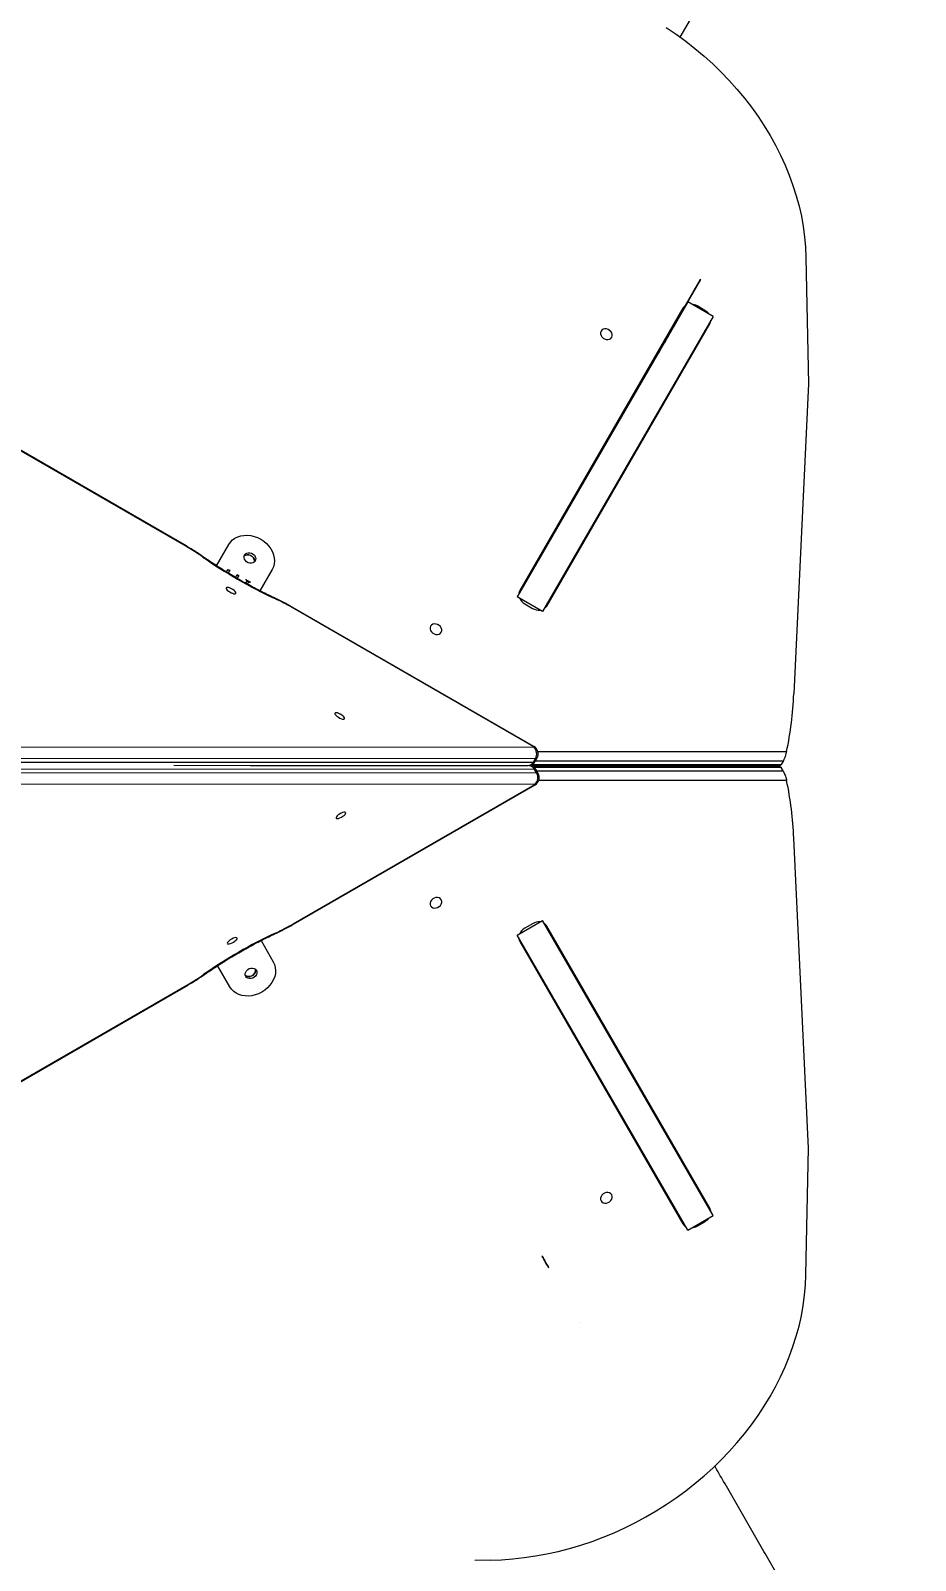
# Model space of a CAD drawing. Header units: millimetres. Extents: x -10881 to 8954, y -8695 to 5624.
# Drawn here: x 2081 to 2717, y -2028 to -927 of the extents above; entities that cross this region are included whole.
import ezdxf

# ---------------------------------------------------------------- set-up
doc = ezdxf.new("R2010")
doc.units = ezdxf.units.MM
for name, color, linetype in [('DIKOM_ОБЪЕКТ', 7, 'Continuous'), ('DIKOM_РАЗМЕР_ЗОНА', 7, 'Continuous'), ('DIKOM_РАЗМЕР_ОБЪЕКТА', 7, 'Continuous')]:
    doc.layers.add(name, color=color, linetype=linetype)
doc.styles.add('style1', font='arial.ttf', dxfattribs={"width": 0.8})
doc.dimstyles.new('1-50', dxfattribs={"dimtxt": 300, "dimasz": 200, "dimexe": 100, "dimexo": 0, "dimgap": 100, "dimtad": 1, "dimtxsty": 'style1', "dimcen": 200, "dimclrd": 7, "dimclre": 7, "dimclrt": 7, "dimadec": 1, "dimazin": 2, "dimtfac": 1, "dimtmove": 0, "dimatfit": 2, "dimfxl": 0, "dimlwd": 25, "dimlwe": 18, "dimarcsym": 0})

# ---------------------------------------------------------------- blocks, each defined once
blk = doc.blocks.new('*D10')
at = {"layer": 'Defpoints', "color": 0, "transparency": 16777216}
for p in [(-7152.7, 2730.8), (7385.2, 911.3), (7385.2, -7693.8)]:
    blk.add_point(p, dxfattribs=at)
at = {"layer": 'DIKOM_РАЗМЕР_ОБЪЕКТА', "color": 7, "lineweight": 18, "transparency": 16777216}
for p, q in [((-7152.7, 2730.8), (-7152.7, -7793.8)), ((7385.2, 911.3), (7385.2, -7793.8))]:
    blk.add_line(p, q, dxfattribs=at)
at = {"layer": 'DIKOM_РАЗМЕР_ОБЪЕКТА', "color": 7, "lineweight": 25, "transparency": 16777216}
blk.add_line((-6952.7, -7693.8), (7185.2, -7693.8), dxfattribs=at)
at = {"layer": 'DIKOM_РАЗМЕР_ОБЪЕКТА', "color": 7, "transparency": 16777216}
for points in [[(-6952.7, -7660.4), (-6952.7, -7727.1), (-7152.7, -7693.8)], [(7185.2, -7660.4), (7185.2, -7727.1), (7385.2, -7693.8)]]:
    blk.add_solid(points, dxfattribs=at)
at = {"layer": 'DIKOM_РАЗМЕР_ОБЪЕКТА', "color": 7, "transparency": 16777216, "insert": (116.2, -7440.6), "char_height": 300, "attachment_point": 5, "style": 'style1'}
blk.add_mtext('14500', dxfattribs=at)
blk = doc.blocks.new('*D12')
at = {"layer": 'Defpoints', "color": 0, "transparency": 16777216}
for p in [(-9113.3, 3014), (8954.2, 2756.5), (8954.2, -8594.5)]:
    blk.add_point(p, dxfattribs=at)
at = {"layer": 'DIKOM_РАЗМЕР_ЗОНА', "color": 7, "lineweight": 18, "transparency": 16777216}
for p, q in [((-9113.3, 3014), (-9113.3, -8694.5)), ((8954.2, 2756.5), (8954.2, -8694.5))]:
    blk.add_line(p, q, dxfattribs=at)
at = {"layer": 'DIKOM_РАЗМЕР_ЗОНА', "color": 7, "lineweight": 25, "transparency": 16777216}
blk.add_line((-8913.3, -8594.5), (8754.2, -8594.5), dxfattribs=at)
at = {"layer": 'DIKOM_РАЗМЕР_ЗОНА', "color": 7, "transparency": 16777216}
for points in [[(-8913.3, -8561.2), (-8913.3, -8627.8), (-9113.3, -8594.5)], [(8754.2, -8561.2), (8754.2, -8627.8), (8954.2, -8594.5)]]:
    blk.add_solid(points, dxfattribs=at)
at = {"layer": 'DIKOM_РАЗМЕР_ЗОНА', "color": 7, "transparency": 16777216, "insert": (-79.6, -8341.3), "char_height": 300, "attachment_point": 5, "style": 'style1'}
blk.add_mtext('18000', dxfattribs=at)

msp = doc.modelspace()

# ---------------------------------------------------------------- linework, layer by layer
at = {"layer": 'DIKOM_ОБЪЕКТ', "color": 7, "linetype": 'Continuous', "lineweight": 15}
for p, q in [((2548.246, -931.804), (2754.497, -574.548)), ((2192.867, -1298.133), (1801.6, -1072.235)), ((2193.029, -1297.851), (1801.762, -1071.954)), ((2638.715, -1090.292), (2640.494, -1181.36)), ((2512.987, -1192.699), (2562.987, -1106.097)), ((2513.082, -1192.901), (2563.082, -1106.298)), ((2562.944, -1106.55), (2563.082, -1106.298)), ((2562.982, -1106.363), (2562.987, -1106.097)), ((2562.984, -1106.244), (2562.984, -1106.245)), ((2553.728, -1122.277), (2431.178, -1334.54)), ((2571.914, -1132.777), (2553.728, -1122.277)), ((2550.262, -1126.88), (2433.023, -1329.945)), ((2571.914, -1132.777), (2449.364, -1345.04)), ((2560.458, -1125.219), (2560.05, -1125.927)), ((2566.001, -1128.419), (2560.458, -1125.219)), ((2565.593, -1129.127), (2566.001, -1128.419)), ((2452.422, -1341.145), (2569.661, -1138.08)), ((2515.414, -1188.639), (2514.808, -1188.289)), ((2640.494, -1181.36), (2629.992, -1404.379)), ((2512.984, -1192.842), (2512.987, -1192.699)), ((2512.986, -1192.838), (2512.989, -1192.839)), ((2512.988, -1193.071), (2513.082, -1192.901)), ((2512.988, -1193.066), (2512.988, -1193.065)), ((2503.358, -1208.12), (2503.964, -1208.47)), ((2505.005, -1205.268), (2505.611, -1205.618)), ((2527.945, -1210.333), (2527.946, -1208.933)), ((2527.985, -1208.865), (2527.985, -1210.264)), ((2527.991, -1210.255), (2527.991, -1208.855)), ((2528.103, -1210.06), (2528.103, -1208.66)), ((2512.944, -1236.316), (2512.944, -1234.916)), ((2193.029, -1297.851), (2192.867, -1298.133)), ((2214.909, -1312.159), (2223.738, -1296.866)), ((2221.027, -1315.94), (2222.23, -1316.634)), ((2222.23, -1316.634), (2223.31, -1314.763)), ((2223.166, -1315.012), (2224.249, -1315.637)), ((2223.169, -1317.508), (2223.312, -1317.259)), ((2223.31, -1314.763), (2224.392, -1315.388)), ((2224.392, -1315.388), (2223.312, -1317.259)), ((2223.312, -1317.259), (2226.68, -1319.204)), ((2226.68, -1319.204), (2226.558, -1319.415)), ((2227.392, -1319.915), (2227.522, -1319.69)), ((2227.522, -1319.69), (2228.725, -1320.384)), ((2228.581, -1320.633), (2228.725, -1320.384)), ((2228.725, -1320.384), (2229.805, -1318.513)), ((2229.661, -1318.762), (2230.744, -1319.387)), ((2229.805, -1318.513), (2230.888, -1319.138)), ((2230.888, -1319.138), (2229.807, -1321.009)), ((2254.915, -1314.866), (2246.086, -1330.158)), ((2440.704, -1318.039), (2440.098, -1317.689)), ((2229.664, -1321.258), (2229.807, -1321.009)), ((2229.807, -1321.009), (2233.175, -1322.954)), ((2233.175, -1322.954), (2233.042, -1323.184)), ((2235.946, -1322.321), (2236.06, -1322.125)), ((2235.959, -1324.798), (2236.403, -1324.029)), ((2236.06, -1322.125), (2239.307, -1324)), ((2236.465, -1322.69), (2238.528, -1323.882)), ((2237.486, -1324.654), (2237.053, -1325.404)), ((2239.307, -1324), (2239.194, -1324.196)), ((2269.416, -1341.954), (2269.254, -1342.235)), ((2443.017, -1442.557), (2269.254, -1342.235)), ((2443.18, -1442.276), (2269.416, -1341.954)), ((2449.364, -1345.04), (2431.178, -1334.54)), ((2436.683, -1339.605), (2442.225, -1342.805)), ((1873.332, -1442.764), (2443.017, -1442.557)), ((2444.233, -1450.914), (1874.548, -1451.12)), ((2442.814, -1453.371), (2444.233, -1450.914)), ((2443.18, -1442.276), (2443.017, -1442.557)), ((2443.957, -1452.93), (2445.376, -1450.472)), ((2622.365, -1452.677), (2444.103, -1452.677)), ((2445.956, -1445.848), (2624.788, -1445.848)), ((2622.365, -1452.677), (2620.924, -1455.174)), ((1873.129, -1453.578), (2442.814, -1453.371)), ((2443.654, -1458.633), (1873.969, -1458.426)), ((1875.388, -1460.883), (2445.073, -1461.09)), ((2439.603, -1456.074), (2184.264, -1455.982)), ((2239.627, -1456.002), (2438.763, -1455.93)), ((2439.785, -1455.842), (2620.358, -1455.842)), ((2441.677, -1455.174), (2620.924, -1455.174)), ((2620.347, -1456.647), (2442.16, -1456.647)), ((2620.924, -1457.315), (2443.255, -1457.315)), ((2445.073, -1461.09), (2443.654, -1458.633)), ((2446.216, -1461.532), (2444.797, -1459.074)), ((2445.223, -1459.812), (2622.365, -1459.812)), ((2485.16, -1456.647), (2485.16, -1455.842)), ((2512.943, -1455.842), (2512.943, -1456.647)), ((2527.943, -1455.842), (2527.943, -1456.647)), ((2527.987, -1456.647), (2527.987, -1455.842)), ((2527.989, -1456.647), (2527.989, -1455.842)), ((2528.105, -1455.842), (2528.105, -1456.647)), ((2622.365, -1459.812), (2620.924, -1457.315)), ((2443.857, -1469.446), (1874.172, -1469.24)), ((2270.094, -1569.769), (2443.857, -1469.446)), ((2270.256, -1570.05), (2444.02, -1469.728)), ((2443.857, -1469.446), (2444.02, -1469.728)), ((2624.788, -1466.641), (2446.637, -1466.641)), ((2640.494, -1731.129), (2629.992, -1508.11)), ((2270.094, -1569.769), (2270.256, -1570.05)), ((2431.178, -1577.949), (2449.364, -1567.449)), ((2442.225, -1569.684), (2436.683, -1572.884)), ((2571.915, -1779.712), (2449.364, -1567.449)), ((2569.661, -1774.409), (2452.422, -1571.344)), ((2246.926, -1581.845), (2255.755, -1597.138)), ((2553.728, -1790.212), (2431.178, -1577.949)), ((2433.023, -1582.544), (2550.262, -1785.609)), ((2440.098, -1594.799), (2440.704, -1594.449)), ((2224.578, -1615.138), (2215.749, -1599.846)), ((1802.44, -1839.769), (2193.707, -1613.871)), ((1802.602, -1840.05), (2193.869, -1614.152)), ((2193.869, -1614.152), (2193.707, -1613.871)), ((2512.944, -1677.572), (2512.944, -1676.172)), ((2503.964, -1704.018), (2503.358, -1704.368)), ((2527.946, -1703.556), (2527.946, -1702.155)), ((2527.985, -1702.224), (2527.985, -1703.624)), ((2527.991, -1703.634), (2527.991, -1702.234)), ((2528.103, -1703.828), (2528.103, -1702.429)), ((2505.611, -1706.871), (2505.005, -1707.221)), ((2514.808, -1724.2), (2515.414, -1723.85)), ((2638.715, -1822.197), (2640.494, -1731.129)), ((2547.623, -1779.918), (2530.37, -1750.036)), ((2553.728, -1790.212), (2571.915, -1779.712)), ((2560.05, -1786.562), (2560.458, -1787.27)), ((2560.458, -1787.27), (2566.001, -1784.07)), ((2566.001, -1784.07), (2565.593, -1783.362)), ((2476.386, -1856.445), (2476.384, -1856.356))]:
    msp.add_line(p, q, dxfattribs=at)
at = {"layer": 'DIKOM_ОБЪЕКТ', "color": 7, "linetype": 'Continuous', "lineweight": 15, "flags": 128}
for points in [[(2538.321, -924.947), (2545.382, -929.752), (2552.264, -934.788), (2558.955, -940.046), (2565.443, -945.518), (2571.718, -951.193), (2577.767, -957.062), (2583.58, -963.115), (2589.148, -969.341), (2594.461, -975.728), (2599.509, -982.267), (2604.284, -988.946), (2608.777, -995.753), (2612.98, -1002.676), (2616.887, -1009.703), (2620.49, -1016.822), (2623.783, -1024.021), (2626.761, -1031.286), (2629.417, -1038.606), (2631.749, -1045.968), (2633.75, -1053.358), (2635.419, -1060.765), (2636.752, -1068.174), (2637.747, -1075.574), (2638.402, -1082.951), (2638.715, -1090.292)], [(2499.049, -1147.783), (2499.401, -1146.817), (2499.416, -1145.751), (2499.092, -1144.671), (2498.457, -1143.665), (2497.56, -1142.815), (2496.476, -1142.189), (2495.291, -1141.837), (2494.102, -1141.79), (2493.005, -1142.049), (2492.089, -1142.595), (2491.428, -1143.383), (2491.076, -1144.349), (2491.061, -1145.415), (2491.385, -1146.495), (2492.021, -1147.501), (2492.917, -1148.352), (2494.002, -1148.978), (2495.187, -1149.329), (2496.376, -1149.377), (2497.473, -1149.117), (2498.388, -1148.571), (2499.049, -1147.783)], [(2544.745, -1138.067), (2544.652, -1138.227), (2544.379, -1138.701), (2543.931, -1139.477), (2543.321, -1140.533), (2542.566, -1141.841), (2541.686, -1143.365), (2540.705, -1145.063), (2539.651, -1146.89), (2538.551, -1148.794), (2537.437, -1150.725), (2536.337, -1152.63), (2535.283, -1154.456), (2534.302, -1156.154), (2533.423, -1157.678), (2532.668, -1158.985), (2532.058, -1160.041), (2531.61, -1160.817), (2531.337, -1161.29), (2531.245, -1161.45), (2531.337, -1161.29), (2531.611, -1160.816), (2532.059, -1160.04), (2532.669, -1158.983), (2533.424, -1157.676), (2534.304, -1156.152), (2535.284, -1154.453), (2536.339, -1152.627), (2537.438, -1150.722), (2538.553, -1148.791), (2539.653, -1146.887), (2540.707, -1145.061), (2541.687, -1143.363), (2542.567, -1141.839), (2543.322, -1140.531), (2543.932, -1139.475), (2544.379, -1138.7), (2544.653, -1138.226), (2544.745, -1138.067)], [(2540.579, -1145.275), (2540.486, -1145.436), (2540.215, -1145.906), (2539.785, -1146.65), (2539.229, -1147.614), (2538.587, -1148.725), (2537.908, -1149.901), (2537.241, -1151.056), (2536.637, -1152.103), (2536.14, -1152.964), (2535.786, -1153.577), (2535.602, -1153.895), (2535.602, -1153.895), (2535.786, -1153.577), (2536.14, -1152.964), (2536.638, -1152.102), (2537.242, -1151.055), (2537.909, -1149.9), (2538.588, -1148.724), (2539.229, -1147.613), (2539.786, -1146.649), (2540.215, -1145.905), (2540.486, -1145.435), (2540.579, -1145.275)], [(2509.952, -1241.499), (2509.952, -1240.357), (2509.952, -1240.099)], [(2223.738, -1296.866), (2224.946, -1295.141), (2226.445, -1293.635), (2228.208, -1292.378), (2230.196, -1291.395), (2232.37, -1290.707), (2234.686, -1290.328), (2237.097, -1290.265), (2239.553, -1290.52), (2242.004, -1291.086), (2244.401, -1291.954), (2246.694, -1293.105), (2248.838, -1294.516), (2250.787, -1296.158), (2252.504, -1297.997), (2253.952, -1299.997), (2255.103, -1302.116), (2255.932, -1304.311), (2256.424, -1306.538), (2256.567, -1308.751), (2256.359, -1310.906), (2255.805, -1312.958), (2254.915, -1314.866)], [(2205.658, -1305.907), (2205.441, -1305.831), (2205.041, -1305.898)], [(2242.728, -1308.774), (2242.066, -1309.564), (2241.15, -1310.112), (2240.052, -1310.372), (2238.862, -1310.326), (2237.677, -1309.975), (2236.593, -1309.349), (2235.696, -1308.498), (2235.061, -1307.491), (2234.738, -1306.41), (2234.754, -1305.342), (2235.107, -1304.374), (2235.769, -1303.585), (2236.686, -1303.037), (2237.783, -1302.776), (2238.973, -1302.823), (2240.158, -1303.174), (2241.242, -1303.8), (2242.139, -1304.651), (2242.774, -1305.658), (2243.097, -1306.739), (2243.081, -1307.807), (2242.728, -1308.774)], [(2242.161, -1309.48), (2242.186, -1309.356), (2242.201, -1308.29), (2241.878, -1307.21), (2241.242, -1306.204), (2240.345, -1305.354), (2239.261, -1304.728), (2238.076, -1304.376), (2236.887, -1304.329), (2235.79, -1304.588), (2234.874, -1305.134), (2234.779, -1305.218)], [(2234.787, -1305.184), (2234.907, -1305.077), (2235.824, -1304.53), (2236.922, -1304.269), (2238.111, -1304.316), (2239.296, -1304.666), (2240.381, -1305.292), (2241.277, -1306.143), (2241.912, -1307.15), (2242.235, -1308.231), (2242.22, -1309.299), (2242.187, -1309.457)], [(2221.915, -1328.024), (2221.878, -1328.444), (2222.151, -1329.005), (2222.712, -1329.656), (2223.509, -1330.34), (2224.473, -1330.996), (2225.517, -1331.565), (2226.549, -1331.997), (2227.477, -1332.255), (2228.219, -1332.313), (2228.708, -1332.169), (2228.901, -1331.834), (2228.782, -1331.338), (2228.36, -1330.725), (2227.674, -1330.05), (2226.783, -1329.372), (2225.768, -1328.753), (2224.718, -1328.246), (2223.727, -1327.897), (2222.883, -1327.738), (2222.26, -1327.781), (2221.915, -1328.024)], [(2256.126, -1335.044), (2256.3, -1335.195), (2256.442, -1335.574)], [(2376.499, -1360.046), (2376.851, -1359.08), (2376.866, -1358.014), (2376.542, -1356.934), (2375.906, -1355.928), (2375.01, -1355.078), (2373.925, -1354.452), (2372.741, -1354.1), (2371.552, -1354.053), (2370.455, -1354.312), (2369.539, -1354.858), (2368.878, -1355.646), (2368.526, -1356.612), (2368.511, -1357.679), (2368.835, -1358.758), (2369.471, -1359.764), (2370.367, -1360.615), (2371.452, -1361.241), (2372.637, -1361.592), (2373.826, -1361.64), (2374.922, -1361.38), (2375.838, -1360.834), (2376.499, -1360.046)], [(2300.07, -1418.227), (2300.033, -1418.648), (2300.307, -1419.208), (2300.867, -1419.86), (2301.664, -1420.544), (2302.628, -1421.199), (2303.672, -1421.769), (2304.704, -1422.201), (2305.632, -1422.458), (2306.374, -1422.517), (2306.863, -1422.373), (2307.057, -1422.037), (2306.937, -1421.541), (2306.515, -1420.929), (2305.829, -1420.254), (2304.938, -1419.576), (2303.923, -1418.957), (2302.873, -1418.45), (2301.882, -1418.101), (2301.038, -1417.941), (2300.416, -1417.985), (2300.07, -1418.227)], [(2445.376, -1450.472), (2444.97, -1450.798), (2444.233, -1450.914)], [(2442.814, -1453.371), (2443.551, -1453.255), (2443.957, -1452.93)], [(2444.797, -1459.074), (2444.391, -1458.749), (2443.654, -1458.633)], [(2445.073, -1461.09), (2445.81, -1461.206), (2446.216, -1461.532)], [(2300.91, -1493.776), (2301.256, -1494.019), (2301.878, -1494.062), (2302.722, -1493.903), (2303.713, -1493.554), (2304.763, -1493.047), (2305.778, -1492.428), (2306.669, -1491.75), (2307.355, -1491.075), (2307.777, -1490.462), (2307.897, -1489.966), (2307.703, -1489.631), (2307.214, -1489.487), (2306.472, -1489.545), (2305.544, -1489.803), (2304.512, -1490.235), (2303.468, -1490.804), (2302.504, -1491.46), (2301.707, -1492.144), (2301.147, -1492.795), (2300.873, -1493.356), (2300.91, -1493.776)], [(2368.878, -1556.843), (2369.539, -1557.631), (2370.455, -1558.176), (2371.552, -1558.436), (2372.741, -1558.388), (2373.925, -1558.037), (2375.01, -1557.411), (2375.907, -1556.561), (2376.542, -1555.555), (2376.866, -1554.475), (2376.851, -1553.409), (2376.499, -1552.443), (2375.838, -1551.655), (2374.922, -1551.109), (2373.826, -1550.849), (2372.637, -1550.897), (2371.452, -1551.248), (2370.367, -1551.874), (2369.471, -1552.725), (2368.835, -1553.73), (2368.511, -1554.81), (2368.526, -1555.876), (2368.878, -1556.843)], [(2229.683, -1579.98), (2229.338, -1579.738), (2228.716, -1579.694), (2227.871, -1579.854), (2226.88, -1580.203), (2225.831, -1580.709), (2224.815, -1581.329), (2223.925, -1582.006), (2223.238, -1582.681), (2222.816, -1583.294), (2222.697, -1583.79), (2222.891, -1584.125), (2223.38, -1584.27), (2224.121, -1584.211), (2225.049, -1583.954), (2226.081, -1583.522), (2227.126, -1582.952), (2228.089, -1582.296), (2228.887, -1581.612), (2229.447, -1580.961), (2229.721, -1580.401), (2229.683, -1579.98)], [(2256.966, -1576.96), (2257.14, -1576.809), (2257.282, -1576.43)], [(2206.498, -1606.097), (2206.281, -1606.172), (2205.881, -1606.106)], [(2255.755, -1597.138), (2256.645, -1599.046), (2257.199, -1601.098), (2257.407, -1603.252), (2257.264, -1605.466), (2256.772, -1607.693), (2255.943, -1609.888), (2254.792, -1612.007), (2253.344, -1614.007), (2251.627, -1615.846), (2249.678, -1617.488), (2247.534, -1618.899), (2245.241, -1620.05), (2242.844, -1620.917), (2240.393, -1621.484), (2237.937, -1621.739), (2235.526, -1621.676), (2233.21, -1621.296), (2231.036, -1620.608), (2229.048, -1619.626), (2227.285, -1618.369), (2225.786, -1616.863), (2224.578, -1615.138)], [(2243.568, -1603.229), (2243.921, -1604.197), (2243.937, -1605.265), (2243.614, -1606.346), (2242.979, -1607.353), (2242.082, -1608.204), (2240.998, -1608.83), (2239.813, -1609.181), (2238.623, -1609.227), (2237.526, -1608.967), (2236.609, -1608.419), (2235.947, -1607.629), (2235.594, -1606.661), (2235.578, -1605.594), (2235.901, -1604.513), (2236.536, -1603.506), (2237.433, -1602.655), (2238.517, -1602.029), (2239.702, -1601.678), (2240.892, -1601.631), (2241.99, -1601.892), (2242.906, -1602.44), (2243.568, -1603.229)], [(2235.619, -1606.786), (2235.714, -1606.87), (2236.63, -1607.415), (2237.727, -1607.675), (2238.916, -1607.627), (2240.101, -1607.276), (2241.185, -1606.65), (2242.082, -1605.8), (2242.718, -1604.794), (2243.041, -1603.714), (2243.026, -1602.648), (2243.001, -1602.524)], [(2243.027, -1602.547), (2243.06, -1602.705), (2243.075, -1603.773), (2242.752, -1604.854), (2242.117, -1605.86), (2241.221, -1606.711), (2240.136, -1607.338), (2238.951, -1607.688), (2237.762, -1607.735), (2236.664, -1607.474), (2235.747, -1606.927), (2235.627, -1606.819)], [(2509.952, -1672.389), (2509.952, -1671.402), (2509.952, -1670.989)], [(2491.428, -1769.106), (2492.089, -1769.894), (2493.005, -1770.44), (2494.102, -1770.699), (2495.291, -1770.651), (2496.476, -1770.3), (2497.56, -1769.674), (2498.457, -1768.824), (2499.092, -1767.818), (2499.416, -1766.738), (2499.401, -1765.672), (2499.049, -1764.706), (2498.389, -1763.918), (2497.473, -1763.372), (2496.376, -1763.112), (2495.187, -1763.16), (2494.002, -1763.511), (2492.917, -1764.137), (2492.021, -1764.988), (2491.385, -1765.994), (2491.061, -1767.073), (2491.076, -1768.139), (2491.428, -1769.106)], [(2448.884, -1808.728), (2448.977, -1808.889), (2449.248, -1809.359), (2449.678, -1810.103), (2450.234, -1811.067), (2450.875, -1812.178), (2451.554, -1813.354), (2452.221, -1814.509), (2452.826, -1815.556), (2453.323, -1816.417), (2453.677, -1817.03), (2453.861, -1817.348), (2453.861, -1817.348), (2453.677, -1817.03), (2453.323, -1816.417), (2452.826, -1815.555), (2452.221, -1814.508), (2451.554, -1813.354), (2450.875, -1812.177), (2450.234, -1811.066), (2449.678, -1810.103), (2449.248, -1809.358), (2448.977, -1808.889), (2448.884, -1808.728)], [(2411.696, -2027.547), (2419.809, -2027.265), (2427.962, -2026.675), (2436.14, -2025.778), (2444.329, -2024.574), (2452.515, -2023.067), (2460.683, -2021.258), (2468.82, -2019.151), (2476.91, -2016.75), (2484.941, -2014.058), (2492.897, -2011.081), (2500.766, -2007.823), (2508.534, -2004.29), (2516.186, -2000.489), (2523.71, -1996.426), (2531.092, -1992.108), (2538.321, -1987.542), (2545.382, -1982.737), (2552.264, -1977.701), (2558.955, -1972.443), (2565.443, -1966.971), (2571.718, -1961.296), (2577.767, -1955.427), (2583.581, -1949.374), (2589.149, -1943.148), (2594.461, -1936.76), (2599.509, -1930.221), (2604.284, -1923.543), (2608.777, -1916.736), (2612.98, -1909.813), (2616.887, -1902.786), (2620.49, -1895.667), (2623.783, -1888.468), (2626.761, -1881.202), (2629.418, -1873.882), (2631.749, -1866.521), (2633.751, -1859.13), (2635.419, -1851.724), (2636.752, -1844.314), (2637.747, -1836.915), (2638.402, -1829.538), (2638.715, -1822.197)], [(2411.696, -2027.547), (2400.656, -2027.878)]]:
    msp.add_lwpolyline(points, dxfattribs=at)
at = {"layer": 'DIKOM_ОБЪЕКТ', "color": 7, "linetype": 'Continuous', "lineweight": 15}
for centre, radius, start, end in [((2550.765, -1137.2), 5.596, 121.030933, 149.626797), ((2555.09, -1129.709), 5.596, 121.030933, 149.626797), ((2555.723, -1133.342), 9.402, 59.760131, 84.063532), ((2561.334, -1136.581), 9.402, 35.936468, 60.239869), ((2560.472, -1142.804), 5.596, 330.373203, 358.969067), ((2564.797, -1135.313), 5.596, 330.373203, 358.969067), ((2527.946, -1162.024), 2.456, 332.270831, 14.421751), ((2513.24, -1187.496), 2.456, 332.270831, 14.421751), ((2112.184, -1438.065), 161.526, 54.909266, 60.033132), ((2397.813, -1031.36), 335.458, 234.924743, 245.075257), ((2437.887, -1332.711), 5.596, 150.373203, 178.969067), ((2188.41, -1482.074), 161.526, 59.966868, 65.090734), ((2441.123, -1331.711), 9.057, 205.036796, 240.642109), ((2447.594, -1338.315), 5.596, 301.030933, 329.626797), ((2446.841, -1335.013), 9.057, 239.357891, 274.963204), ((2390.506, -1395.383), 239.655, 347.844052, 357.848759), ((2438.346, -1447.504), 6.803, 329.916702, 46.637589), ((2440.18, -1447.472), 6, 330, 60), ((2438.761, -1449.93), 6, 270.020759, 330), ((2438.603, -1451.189), 4.743, 271.938041, 332.608347), ((2439.601, -1462.074), 6, 30, 89.979241), ((2439.443, -1460.815), 4.743, 27.391653, 88.061959), ((2439.186, -1464.5), 6.803, 313.362411, 30.083298), ((2441.02, -1464.532), 6, 300, 30), ((2390.506, -1517.106), 239.655, 2.151241, 12.155942), ((2189.25, -1429.93), 161.526, 294.909266, 300.033132), ((2441.123, -1580.778), 9.057, 119.357891, 154.963204), ((2446.841, -1577.476), 9.057, 85.036796, 120.642109), ((2447.594, -1574.174), 5.596, 30.373203, 58.969067), ((2398.653, -1880.644), 335.458, 114.924743, 125.075257), ((2437.887, -1579.778), 5.596, 181.030932, 209.626797), ((2113.024, -1473.938), 161.526, 299.966868, 305.090734), ((2513.24, -1724.993), 2.456, 345.578249, 27.729169), ((2527.946, -1750.464), 2.456, 345.578249, 27.729169), ((2560.472, -1769.685), 5.596, 1.030933, 29.626797), ((2560.472, -1769.685), 5.596, 1.030933, 29.626797), ((2550.765, -1775.289), 5.596, 210.373203, 238.969068), ((2561.334, -1775.908), 9.402, 299.760131, 324.063532), ((2564.797, -1777.175), 5.596, 1.030933, 29.626797), ((2555.09, -1782.78), 5.596, 210.373203, 238.969068), ((2555.723, -1779.147), 9.402, 275.936468, 300.239869)]:
    msp.add_arc(centre, radius, start, end, dxfattribs=at)
for points, knots in [([(2205.658, -1305.906), (2205.059, -1305.488), (2203.322, -1304.277), (2200.36, -1302.314), (2196.747, -1300.034), (2194.273, -1298.582), (2193.029, -1297.851)], [0, 0, 0, 0, 0.14884355, 0.43158153, 0.71405622, 1, 1, 1, 1]), ([(2256.126, -1335.044), (2255.231, -1334.626), (2252.635, -1333.414), (2248.32, -1331.313), (2243.194, -1328.707), (2238.078, -1325.99), (2232.987, -1323.173), (2227.938, -1320.263), (2222.947, -1317.269), (2218.027, -1314.202), (2213.197, -1311.068), (2209.077, -1308.296), (2206.597, -1306.563), (2205.658, -1305.906)], [0, 0, 0, 0, 0.051856712, 0.150434512, 0.249059351, 0.34772358, 0.446414727, 0.545120957, 0.643830801, 0.742529306, 0.841204767, 0.939845196, 1, 1, 1, 1]), ([(2236.403, -1324.029), (2236.503, -1323.847), (2236.641, -1323.594), (2236.803, -1323.257), (2236.762, -1322.912), (2236.394, -1322.595), (2236.096, -1322.413), (2235.946, -1322.321)], [0, 0, 0, 0, 0.31514467, 0.43884718, 0.5610825, 0.77893442, 1, 1, 1, 1]), ([(2239.194, -1324.196), (2238.972, -1324.067), (2238.663, -1323.887), (2238.215, -1323.813), (2237.878, -1323.953), (2237.705, -1324.299), (2237.553, -1324.546), (2237.486, -1324.654)], [0, 0, 0, 0, 0.314116393, 0.436680959, 0.558913974, 0.80574564, 1, 1, 1, 1]), ([(2269.416, -1341.954), (2268.765, -1341.581), (2266.878, -1340.501), (2263.721, -1338.79), (2259.932, -1336.843), (2257.402, -1335.647), (2256.126, -1335.044)], [0, 0, 0, 0, 0.14869062, 0.43088733, 0.71323385, 1, 1, 1, 1]), ([(2624.788, -1445.848), (2624.657, -1446.393), (2624.397, -1447.484), (2623.811, -1449.32), (2623.183, -1450.989), (2622.685, -1452.097), (2622.44, -1452.541), (2622.365, -1452.677)], [0, 0, 0, 0, 0.23411819, 0.46846853, 0.69519453, 0.90660679, 1, 1, 1, 1]), ([(2620.348, -1456.672), (2620.353, -1456.664), (2620.411, -1456.566), (2620.629, -1456.836), (2620.855, -1457.203), (2620.924, -1457.315)], [0, 0, 0, 0, 0.05855955, 0.71154008, 1, 1, 1, 1]), ([(2620.924, -1455.174), (2620.775, -1455.412), (2620.531, -1455.804), (2620.406, -1455.79), (2620.357, -1455.785)], [0, 0, 0, 0, 0.60752634, 1, 1, 1, 1]), ([(2622.365, -1459.812), (2622.529, -1460.122), (2622.858, -1460.742), (2623.428, -1462.127), (2623.984, -1463.691), (2624.468, -1465.277), (2624.686, -1466.207), (2624.788, -1466.641)], [0, 0, 0, 0, 0.19676252, 0.39331011, 0.59577488, 0.8115744, 1, 1, 1, 1]), ([(2256.966, -1576.96), (2257.628, -1576.65), (2259.545, -1575.752), (2262.726, -1574.168), (2266.507, -1572.179), (2269.001, -1570.763), (2270.256, -1570.05)], [0, 0, 0, 0, 0.148843552, 0.431581526, 0.71405622, 1, 1, 1, 1]), ([(2206.498, -1606.098), (2207.307, -1605.532), (2209.655, -1603.889), (2213.632, -1601.203), (2218.452, -1598.067), (2223.363, -1594.994), (2228.348, -1591.994), (2233.393, -1589.077), (2238.481, -1586.251), (2243.597, -1583.524), (2248.726, -1580.908), (2253.187, -1578.726), (2255.928, -1577.445), (2256.966, -1576.96)], [0, 0, 0, 0, 0.05185671, 0.15043451, 0.24905935, 0.34772358, 0.44641473, 0.54512096, 0.6438308, 0.74252931, 0.84120477, 0.9398452, 1, 1, 1, 1]), ([(2193.869, -1614.152), (2194.517, -1613.775), (2196.395, -1612.681), (2199.456, -1610.802), (2203.037, -1608.495), (2205.338, -1606.901), (2206.498, -1606.098)], [0, 0, 0, 0, 0.14869062, 0.43088733, 0.71323385, 1, 1, 1, 1]), ([(2692.642, -2166.849), (2692.356, -2166.354), (2689.729, -2161.805), (2684.695, -2153.087), (2677.538, -2140.691), (2670.308, -2128.17), (2663.018, -2115.544), (2655.669, -2102.815), (2648.263, -2089.988), (2640.803, -2077.068), (2633.293, -2064.062), (2625.736, -2050.973), (2618.134, -2037.807), (2610.491, -2024.569), (2602.809, -2011.265), (2595.093, -1997.899), (2587.343, -1984.477), (2580.016, -1971.786), (2575.261, -1963.55), (2573.108, -1959.822)], [0, 0, 0, 0, 0.00766713, 0.07036549, 0.13306394, 0.19576248, 0.25846109, 0.32115978, 0.38385853, 0.44655734, 0.50925621, 0.57195513, 0.6346541, 0.69735311, 0.76005216, 0.82275125, 0.88545036, 0.94814951, 1, 1, 1, 1])]:
    msp.add_open_spline(points, degree=3, knots=knots, dxfattribs=at)

# ---------------------------------------------------------------- dimensions: what is measured, and where the dimension line sits
at = {"layer": 'DIKOM_РАЗМЕР_ЗОНА'}
dim = msp.add_linear_dim(base=(8954.2, -8594.513), p1=(-9113.319, 3014.045), p2=(8954.2, 2756.48), text='18000', dimstyle='1-50', dxfattribs=at)
dim.commit()
dim.dimension.update_dxf_attribs({"geometry": '*D12', "text_midpoint": (-79.559, -8594.513), "dimtype": 160})
at = {"layer": 'DIKOM_РАЗМЕР_ОБЪЕКТА'}
dim = msp.add_linear_dim(base=(7385.217, -7693.766), p1=(-7152.73, 2730.795), p2=(7385.217, 911.281), text='14500', dimstyle='1-50', dxfattribs=at)
dim.commit()
dim.dimension.update_dxf_attribs({"geometry": '*D10', "text_midpoint": (116.244, -7693.766), "dimtype": 160})

doc.saveas('drawing.dxf')
